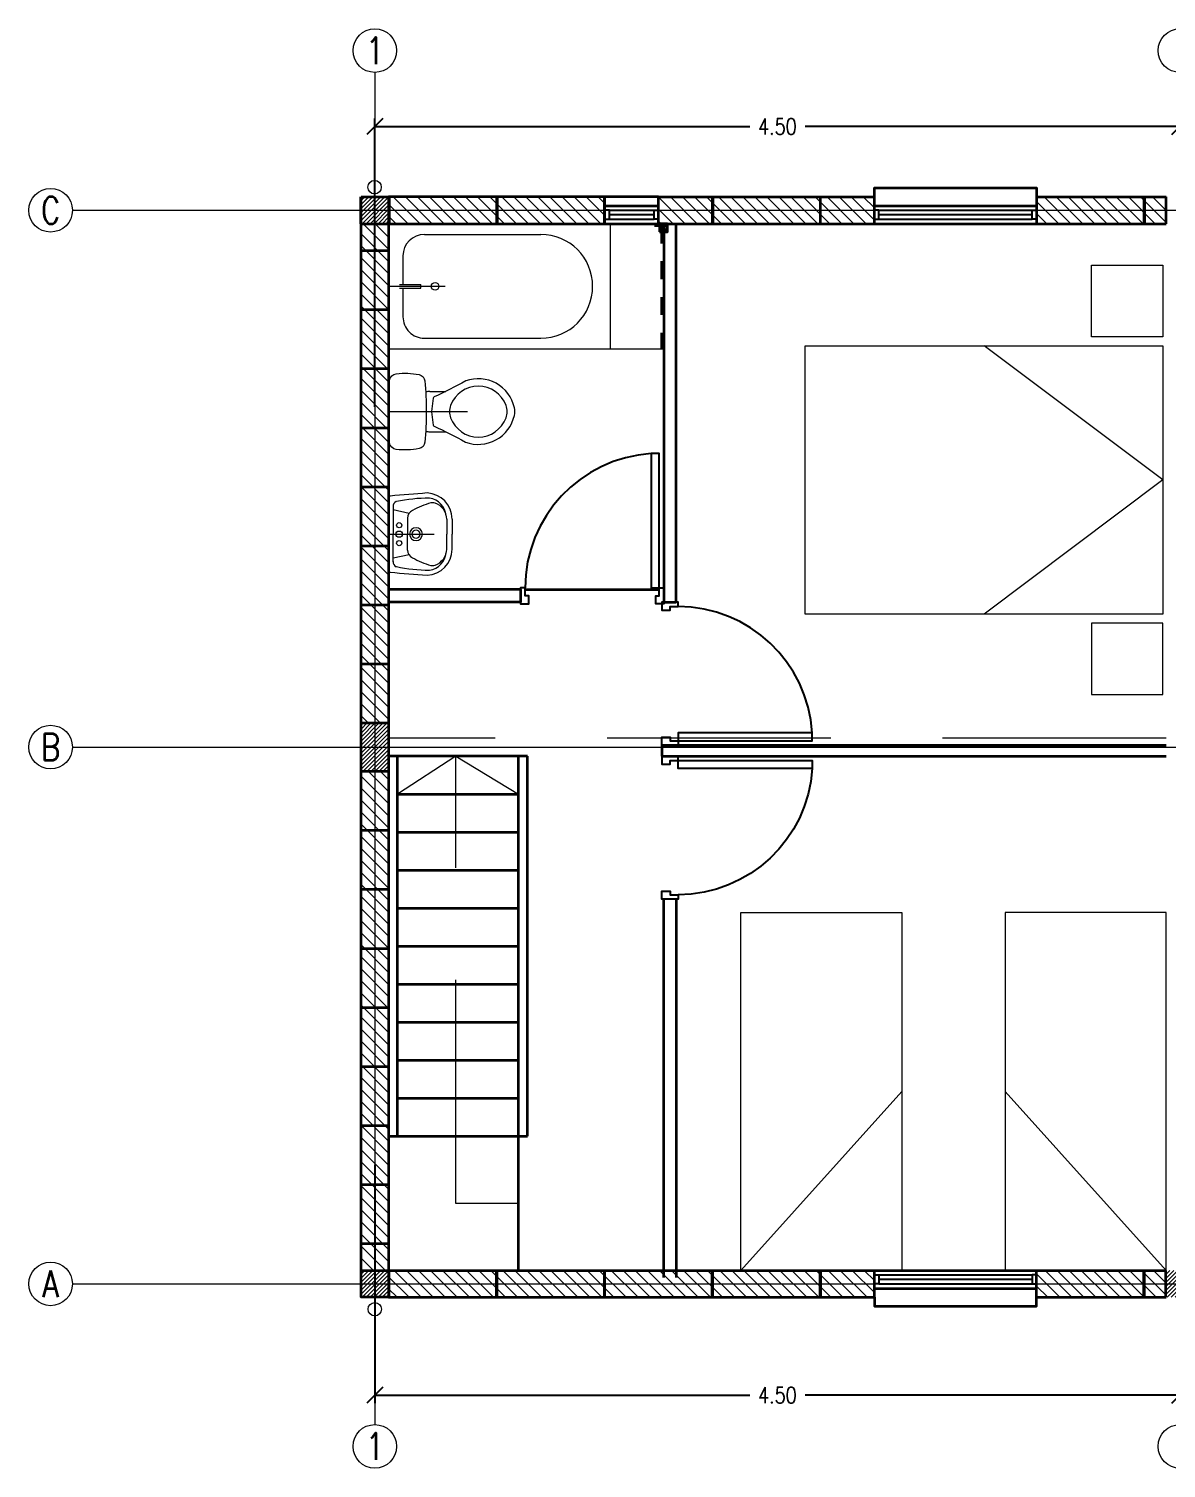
# Model space of a CAD drawing. Header units: metres. Extents: x 45 to 666, y -23 to 325.
# Drawn here: x 303.43 to 309.79, y 112.77 to 120.82 of the extents above; entities that cross this region are included whole.
import ezdxf

# ---------------------------------------------------------------- set-up
doc = ezdxf.new("R2010")
doc.units = ezdxf.units.M
doc.header["$LTSCALE"] = 5
doc.header["$MEASUREMENT"] = 0
doc.linetypes.add('HIDDEN', pattern=[0.375, 0.25, -0.125])
doc.layers.get('0').update_dxf_attribs({"color": 30})
doc.layers.get('DEFPOINTS').update_dxf_attribs({"color": 210})
for name, color, linetype, lineweight in [('A-ANNO-DIMS', 3, 'Continuous', 18), ('A-ANNO-SYMB', 3, 'Continuous', 18), ('A-ANNO-TEXT', 3, 'Continuous', 18), ('A-DOOR-FULL', 4, 'Continuous', 25), ('A-ELEV-PATT', 8, 'Continuous', 18), ('A-FLOR-LEVL', 7, 'Continuous', 35), ('A-FLOR-OVHD', 3, 'HIDDEN', 18), ('A-FURN', 8, 'Continuous', 18), ('A-GLAZ-FULL', 4, 'Continuous', 25), ('A-WALL-FULL', 7, 'Continuous', 35), ('A-WALL-FULL-EXTR', 7, 'Continuous', 35), ('A-WALL-PATT', 8, 'Continuous', 18)]:
    doc.layers.add(name, color=color, linetype=linetype, lineweight=lineweight)
doc.styles.add('E-ROMANS', font='romans.shx', dxfattribs={"width": 0.8})
doc.dimstyles.new('E-0050_TICK_18', dxfattribs={"dimscale": 0.001, "dimtxt": 90, "dimasz": 90, "dimexe": 45, "dimexo": 30, "dimgap": 45, "dimtad": 0, "dimzin": 0, "dimdsep": 46, "dimtxsty": 'E-ROMANS', "dimblk": 'OBLIQUE', "dimcen": 45, "dimclrd": 256, "dimclre": 256, "dimclrt": 256, "dimadec": 0, "dimazin": 0, "dimtfac": 1, "dimtmove": 1, "dimatfit": 3, "dimldrblk": 'OPEN90', "dimfxl": 1, "dimtfill": 1, "dimtolj": 1, "dimtzin": 0, "dimarcsym": 0})

# ---------------------------------------------------------------- blocks, each defined once
blk = doc.blocks.new('_Oblique')
at = {"color": 0, "linetype": 'ByBlock', "lineweight": -2}
blk.add_line((-0.5, -0.5), (0.5, 0.5), dxfattribs=at)
blk = doc.blocks.new('*D284')
at = {"layer": 'A-ANNO-DIMS', "lineweight": -2, "transparency": 16777216}
for p, q in [((305.3669, 118.7056), (305.3669, 120.3174)), ((305.3669, 120.2724), (307.4622, 120.2724)), ((309.8669, 120.2724), (307.7716, 120.2724)), ((309.8669, 118.7056), (309.8669, 120.3174))]:
    blk.add_line(p, q, dxfattribs=at)
at = {"layer": 'DEFPOINTS', "color": 0, "transparency": 16777216}
for p in [(309.8669, 120.2724), (305.3669, 118.6756), (309.8669, 118.6756)]:
    blk.add_point(p, dxfattribs=at)
at = {"layer": 'A-ANNO-DIMS', "lineweight": -2, "transparency": 16777216, "xscale": 0.09, "yscale": 0.09, "zscale": 0.09, "rotation": 180}
blk.add_blockref('_Oblique', (305.3669, 120.2724), dxfattribs=at)
at = {"layer": 'A-ANNO-DIMS', "lineweight": -2, "transparency": 16777216, "xscale": 0.09, "yscale": 0.09, "zscale": 0.09}
blk.add_blockref('_Oblique', (309.8669, 120.2724), dxfattribs=at)
at = {"layer": 'A-ANNO-DIMS', "transparency": 16777216, "insert": (307.6169, 120.2724), "char_height": 0.09, "attachment_point": 5, "style": 'E-ROMANS', "bg_fill": 3, "box_fill_scale": 1.25, "bg_fill_color": 256, "bg_fill_true_color": 13158600, "bg_fill_transparency": 0}
blk.add_mtext('\\A1;4.50', dxfattribs=at)
blk = doc.blocks.new('_Open90')
at = {"color": 0, "linetype": 'ByBlock', "lineweight": -2}
for p, q in [((0, 0), (-1, 0)), ((-0.5, 0.5), (0, 0)), ((0, 0), (-0.5, -0.5))]:
    blk.add_line(p, q, dxfattribs=at)
blk = doc.blocks.new('*D285')
at = {"layer": 'A-ANNO-DIMS', "lineweight": -2, "transparency": 16777216}
for p, q in [((305.3669, 114.4686), (305.3669, 113.1371)), ((309.8669, 114.4686), (309.8669, 113.1371)), ((305.3669, 113.1821), (307.4622, 113.1821)), ((309.8669, 113.1821), (307.7716, 113.1821))]:
    blk.add_line(p, q, dxfattribs=at)
at = {"layer": 'DEFPOINTS', "color": 0, "transparency": 16777216}
for p in [(305.3669, 114.4986), (309.8669, 114.4986), (309.8669, 113.1821)]:
    blk.add_point(p, dxfattribs=at)
at = {"layer": 'A-ANNO-DIMS', "lineweight": -2, "transparency": 16777216, "xscale": 0.09, "yscale": 0.09, "zscale": 0.09, "rotation": 180}
blk.add_blockref('_Oblique', (305.3669, 113.1821), dxfattribs=at)
at = {"layer": 'A-ANNO-DIMS', "lineweight": -2, "transparency": 16777216, "xscale": 0.09, "yscale": 0.09, "zscale": 0.09}
blk.add_blockref('_Oblique', (309.8669, 113.1821), dxfattribs=at)
at = {"layer": 'A-ANNO-DIMS', "transparency": 16777216, "insert": (307.6169, 113.1821), "char_height": 0.09, "attachment_point": 5, "style": 'E-ROMANS', "bg_fill": 3, "box_fill_scale": 1.25, "bg_fill_color": 256, "bg_fill_true_color": 13158600, "bg_fill_transparency": 0}
blk.add_mtext('\\A1;4.50', dxfattribs=at)
blk = doc.blocks.new('CAMA150X200')
for p, q in [((-1.2, 0), (-0.8, 0)), ((-1.2, -0.4), (-1.2, 0)), ((-0.8, 0), (-0.8, -0.4)), ((-0.75, -2), (-0.75, 0)), ((-0.75, 0), (0.75, 0)), ((0, 0), (-0.75, -1)), ((0, 0), (0.75, -1)), ((0.75, 0), (0.75, -2)), ((0.8, 0), (0.8, -0.4)), ((1.2, 0), (0.8, 0)), ((1.2, -0.4), (1.2, 0)), ((-0.8, -0.4), (-1.2, -0.4)), ((0.8, -0.4), (1.2, -0.4)), ((0.75, -2), (-0.75, -2))]:
    blk.add_line(p, q)
blk = doc.blocks.new('LO-CHEL-MU-PL')
for p, q in [((0, -0.2029), (0, 0.2029)), ((0.025, 0.1555), (0.025, 0)), ((0.1139, 0.115), (0.025, 0.135)), ((0.105, 0.0887), (0.105, 0)), ((0.325, 0.0845), (0.325, 0)), ((0.355, 0.0845), (0.355, 0)), ((0.025, -0.1555), (0.025, 0)), ((0.105, -0.0887), (0.105, 0)), ((0.325, -0.0845), (0.325, 0)), ((0.355, -0.0845), (0.355, 0)), ((0.1139, -0.115), (0.025, -0.135))]:
    blk.add_line(p, q)
at = {"linetype": 'HIDDEN'}
blk.add_line((0, 0), (0.2542, 0), dxfattribs=at)
for centre, radius in [((0.059, 0), 0.0175), ((0.059, 0.05), 0.0145), ((0.059, -0.05), 0.0145)]:
    blk.add_circle(centre, radius)
for centre, radius, start, end in [((-0.07, 0.2029), 0.07, 0, 0), ((0.01, 0.2029), 0.01, 95.10006, 180), ((1.5478, -17.0277), 17.309, 94.41415, 95.10006), ((0.0546, 0.1545), 0.0297, 113.10009, 181.93605), ((0.2252, -0.6701), 0.8711, 89.79248, 102.07088), ((0.3855, -0.3238), 0.5208, 106.78779, 118.85869), ((0.2093, 0.0845), 0.1457, 0, 87.53099), ((0.2116, 0.0909), 0.1114, 6.28218, 81.35271), ((0.2452, 0.129), 0.0469, 72.32908, 102.55718), ((0.225, 0.0797), 0.1002, 2.74844, 69.83183), ((0.1561, 0.0861), 0.0512, 115.48878, 177.04931), ((0.153, 0), 0.0358, 0, 180), ((0.153, 0), 0.0358, 180, 0), ((0.153, 0), 0.023, 0, 180), ((0.153, 0), 0.023, 180, 0), ((0.0546, -0.1545), 0.0297, 178.06395, 246.89991), ((0.1561, -0.0861), 0.0512, 182.95069, 244.51122), ((0.3855, 0.3238), 0.5208, 241.14131, 253.21221), ((0.2093, -0.0845), 0.1457, 272.46901, 0), ((0.2116, -0.0909), 0.1114, 278.64729, 353.71782), ((0.225, -0.0797), 0.1002, 290.16817, 357.25156), ((0.01, -0.2029), 0.01, 180, 264.89994), ((1.5478, 17.0277), 17.309, 264.89994, 265.58585), ((0.2252, 0.6701), 0.8711, 257.92912, 270.20752), ((0.2452, -0.129), 0.0469, 257.44282, 287.67092)]:
    blk.add_arc(centre, radius, start, end)
blk = doc.blocks.new('DOOR-75')
for points in [[(-0.07, 0.84), (-0.07, 0.09), (-0.025, 0.09), (-0.025, 0.84), (-0.07, 0.84)], [(-0.775, 0.09), (-0.8, 0.09), (-0.8, 0), (-0.755, 0), (-0.755, 0.045), (-0.775, 0.045), (-0.775, 0.09)], [(-0.025, 0.09), (0, 0.09), (0, 0), (-0.045, 0), (-0.045, 0.045), (-0.025, 0.045), (-0.025, 0.09)]]:
    blk.add_lwpolyline(points)
at = {"linetype": 'HIDDEN'}
blk.add_arc((-0.0225, 0.089), 0.7525, 93.61808, 179.92486, dxfattribs=at)
blk = doc.blocks.new('WC-PL')
for p, q in [((0.23, 0.1125), (0.3191, 0.1125)), ((0, 0), (0.4404, 0)), ((0.23, -0.1125), (0.3191, -0.1125))]:
    blk.add_line(p, q)
for points in [[(0.2026, -0.1709, -0.336122), (0.1702, -0.2067, -0.074668), (0.0429, -0.2116, -0.363573), (0.0056, -0.1726, -0.032689), (0.0056, 0.1726, -0.363573), (0.0429, 0.2116, -0.074668), (0.1702, 0.2067, -0.336122), (0.2026, 0.1709, -0.043139)], [(0.2401, 0.0009, 0.062258), (0.2401, -0.0009), (0.2495, -0.0758, 0.261043), (0.2538, -0.0817, -0.021037), (0.4292, -0.1702, 0.457946), (0.7027, -0.0213, 0.107537), (0.7027, 0.0213, 0.454748), (0.4306, 0.171, -0.021211), (0.2538, 0.0817, 0.261043), (0.2495, 0.0758)]]:
    blk.add_lwpolyline(points, format="xyb", close=True)
for centre, radius, start, end in [((0.23, 0.0075), 0.105, 90, 102.67994), ((0.5014, -0.0225), 0.165, 20.28133, 159.71867), ((0.4404, 0), 0.1, 159.71867, 200.28133), ((0.5624, 0), 0.1, 339.71867, 20.28133), ((0.5014, 0.0225), 0.165, 200.28133, 339.71867), ((0.23, -0.0075), 0.105, 257.32006, 270)]:
    blk.add_arc(centre, radius, start, end)
blk = doc.blocks.new('CAMA 90X200')
for p, q in [((0, 0), (-0.9, -1)), ((-0.9, 0), (0, 0)), ((-0.9, -2), (-0.9, 0)), ((0, 0), (0, 0)), ((0, 0), (0, -2)), ((0, -2), (-0.9, -2))]:
    blk.add_line(p, q)

msp = doc.modelspace()

# ---------------------------------------------------------------- hatches: boundary and pattern name
at = {"layer": 'A-WALL-PATT'}
h = msp.add_hatch(dxfattribs=at)
h.set_pattern_fill('LINE', color=256, scale=0.005, angle=45, style=0)
h.set_pattern_definition([(45, (149.900595, 69.627841), (-0.0112253202, 0.0112253202), [])])
h.paths.add_polyline_path([(305.3671, 119.8042), (305.2901, 119.8042), (305.2901, 119.7292), (305.3671, 119.7292)])
h.paths.add_polyline_path([(305.3671, 119.8792), (305.2901, 119.8792), (305.2901, 119.8042), (305.3671, 119.8042)])
h.paths.add_polyline_path([(305.4441, 119.8792), (305.3671, 119.8792), (305.3671, 119.8042), (305.4441, 119.8042)])
h.paths.add_polyline_path([(305.4441, 119.8042), (305.3671, 119.8042), (305.3671, 119.7292), (305.444, 119.7292)])
h = msp.add_hatch(dxfattribs=at)
h.set_pattern_fill('LINE', color=256, scale=0.015, angle=135, style=0)
h.set_pattern_definition([(135, (126.38817, 69.62784), (-0.03367596, -0.03367596), [])])
h.paths.add_polyline_path([(306.6501, 119.8792), (305.4441, 119.8792), (305.4441, 119.7292), (306.6501, 119.7292)])
h.paths.add_polyline_path([(308.1591, 119.8792), (306.9531, 119.8792), (306.9531, 119.7292), (307.0021, 119.7292), (308.1591, 119.7292)])
h.paths.add_polyline_path([(309.7901, 119.8792), (309.0651, 119.8792), (309.0651, 119.7292), (309.7901, 119.7292)])
h.paths.add_polyline_path([(309.7901, 113.8792), (309.0651, 113.8792), (309.0651, 113.7292), (309.7901, 113.7292)])
h.paths.add_polyline_path([(308.1591, 113.8792), (305.4441, 113.8792), (305.4441, 113.7292), (308.1591, 113.7292)])
h = msp.add_hatch(dxfattribs=at)
h.set_pattern_fill('LINE', color=256, scale=0.015, angle=135, style=0)
h.set_pattern_definition([(135, (149.900595, 49.433353), (-0.03367596, -0.03367596), [])])
h.paths.add_polyline_path([(305.4441, 119.7292), (305.2901, 119.7292), (305.2901, 119.5792), (305.4441, 119.5792)])
h.paths.add_polyline_path([(305.4441, 119.5792), (305.2901, 119.5792), (305.2901, 119.2492), (305.4441, 119.2492)])
h.paths.add_polyline_path([(305.4441, 119.2492), (305.2901, 119.2492), (305.2901, 118.9192), (305.4441, 118.9192)])
h.paths.add_polyline_path([(305.4441, 118.9192), (305.2901, 118.9192), (305.2901, 118.5892), (305.4441, 118.5892)])
h.paths.add_polyline_path([(305.4441, 118.5892), (305.2901, 118.5892), (305.2901, 118.2592), (305.4441, 118.2592)])
h.paths.add_polyline_path([(305.4441, 118.2592), (305.2901, 118.2592), (305.2901, 117.9292), (305.4441, 117.9292)])
h.paths.add_polyline_path([(305.4441, 117.9292), (305.2901, 117.9292), (305.2901, 117.5992), (305.4441, 117.5992)])
h.paths.add_polyline_path([(305.4441, 117.5992), (305.2901, 117.5992), (305.2901, 117.2692), (305.4441, 117.2692)])
h.paths.add_polyline_path([(305.4441, 117.2692), (305.2901, 117.2692), (305.2901, 116.9392), (305.4441, 116.9392)])
h.paths.add_polyline_path([(305.4441, 116.6692), (305.2901, 116.6692), (305.2901, 116.3392), (305.4441, 116.3392)])
h.paths.add_polyline_path([(305.4441, 116.3392), (305.2901, 116.3392), (305.2901, 116.0092), (305.4441, 116.0092)])
h.paths.add_polyline_path([(305.4441, 116.0092), (305.2901, 116.0092), (305.2901, 115.6792), (305.4441, 115.6792)])
h.paths.add_polyline_path([(305.4441, 115.6792), (305.2901, 115.6792), (305.2901, 115.3492), (305.4441, 115.3492)])
h.paths.add_polyline_path([(305.4441, 115.3492), (305.2901, 115.3492), (305.2901, 115.0192), (305.4441, 115.0192)])
h.paths.add_polyline_path([(305.4441, 115.0192), (305.2901, 115.0192), (305.2901, 114.6892), (305.4441, 114.6892)])
h.paths.add_polyline_path([(305.4441, 114.6892), (305.2901, 114.6892), (305.2901, 114.3592), (305.4441, 114.3592)])
h.paths.add_polyline_path([(305.4441, 114.3592), (305.2901, 114.3592), (305.2901, 114.0292), (305.4441, 114.0292)])
h.paths.add_polyline_path([(305.4441, 114.0292), (305.2901, 114.0292), (305.2901, 113.8792), (305.4441, 113.8792)])
h = msp.add_hatch(dxfattribs=at)
h.set_pattern_fill('LINE', color=256, scale=0.005, angle=45, style=0)
h.set_pattern_definition([(45, (145.400563, 69.627841), (-0.0112253202, 0.0112253202), [])])
h.paths.add_polyline_path([(305.4441, 116.9392), (305.2901, 116.9392), (305.2901, 116.6692), (305.4441, 116.6692)])
h = msp.add_hatch(dxfattribs=at)
h.set_pattern_fill('LINE', color=256, scale=0.005, angle=45, style=0)
h.set_pattern_definition([(45, (149.900563, 63.627841), (-0.0112253202, 0.0112253202), [])])
h.paths.add_polyline_path([(305.3671, 113.8042), (305.2901, 113.8042), (305.2901, 113.7292), (305.3671, 113.7292)])
h.paths.add_polyline_path([(305.3671, 113.8792), (305.2901, 113.8792), (305.2901, 113.8042), (305.3671, 113.8042)])
h.paths.add_polyline_path([(305.4441, 113.8792), (305.3671, 113.8792), (305.3671, 113.8042), (305.4441, 113.8042)])
h.paths.add_polyline_path([(305.4441, 113.8042), (305.3671, 113.8042), (305.3671, 113.7292), (305.444, 113.7292)])
h = msp.add_hatch(dxfattribs=at)
h.set_pattern_fill('LINE', color=256, scale=0.005, angle=45, style=0)
h.set_pattern_definition([(45, (154.400521, 63.627841), (-0.0112253202, 0.0112253202), [])])
h.paths.add_polyline_path([(309.8671, 113.8042), (309.7901, 113.8042), (309.7901, 113.7292), (309.8671, 113.7292)])
h.paths.add_polyline_path([(309.8671, 113.8792), (309.7901, 113.8792), (309.7901, 113.8042), (309.8671, 113.8042)])
h.paths.add_polyline_path([(309.9441, 113.8792), (309.8671, 113.8792), (309.8671, 113.8042), (309.944, 113.8042)])
h.paths.add_polyline_path([(309.944, 113.8042), (309.8671, 113.8042), (309.8671, 113.7292), (309.944, 113.7292)])

# ---------------------------------------------------------------- linework, layer by layer
at = {"layer": 'A-ANNO-SYMB'}
msp.add_lwpolyline([(303.6768, 116.803), (316.2519, 116.8036)], dxfattribs=at)
at = {"layer": 'A-ANNO-SYMB', "linetype": 'Continuous', "ltscale": 5}
for centre in [(305.3669, 120.6966), (309.8669, 120.6966), (303.5548, 119.8042), (303.5548, 116.8042), (303.5548, 113.8042), (305.3669, 112.8959), (309.8669, 112.8959)]:
    msp.add_circle(centre, 0.1219, dxfattribs=at)
at = {"layer": 'A-ELEV-PATT'}
msp.add_line((307.8591, 119.8792), (307.8591, 119.7292), dxfattribs=at)
at = {"layer": 'A-FLOR-LEVL'}
for p, q in [((305.2871, 119.8792), (305.2871, 119.7292)), ((305.4471, 119.8792), (305.4471, 119.7292)), ((306.0471, 119.8792), (306.0471, 119.7292)), ((306.0501, 119.8792), (306.0501, 119.7292)), ((306.9531, 119.8792), (306.6501, 119.8792)), ((306.6501, 119.8792), (306.6501, 119.7292)), ((307.2531, 119.8792), (307.2531, 119.7292)), ((307.2561, 119.8792), (307.2561, 119.7292)), ((307.8561, 119.8792), (307.8561, 119.7292)), ((309.6651, 119.8792), (309.6651, 119.7292)), ((309.6681, 119.8792), (309.6681, 119.7292)), ((309.7871, 119.8792), (309.7871, 119.7292)), ((309.7872, 119.8792), (309.7872, 119.7292)), ((306.9571, 119.7292), (307.0021, 119.6842)), ((307.0021, 119.7292), (306.9571, 119.6842)), ((306.2069, 117.6842), (306.9569, 117.6842)), ((306.2194, 116.7542), (305.4441, 116.7542)), ((305.4941, 114.6292), (305.4941, 116.7542)), ((306.1694, 114.6292), (306.1694, 116.7542)), ((306.2194, 114.6292), (306.2194, 116.7542)), ((305.4941, 116.5417), (306.1694, 116.5417)), ((305.4941, 116.3292), (306.1694, 116.3292)), ((305.4941, 116.1167), (306.1694, 116.1167)), ((305.4941, 115.9042), (306.1694, 115.9042)), ((305.4941, 115.6917), (306.1694, 115.6917)), ((305.4941, 115.4792), (306.1694, 115.4792)), ((305.4941, 115.2667), (306.1694, 115.2667)), ((305.4941, 115.0542), (306.1694, 115.0542)), ((305.4941, 114.8417), (306.1694, 114.8417)), ((305.4441, 114.6292), (306.2194, 114.6292)), ((306.1694, 113.8792), (306.1694, 114.6292)), ((305.4471, 113.7292), (305.4471, 113.8792)), ((309.6651, 113.7292), (309.6651, 113.8792)), ((309.6681, 113.7292), (309.6681, 113.8792)), ((309.7871, 113.7292), (309.7871, 113.8792))]:
    msp.add_line(p, q, dxfattribs=at)
for points in [[(308.1591, 119.8792), (308.1591, 119.9292), (309.0651, 119.9292), (309.0651, 119.8792)], [(306.6498, 119.8292), (306.9531, 119.8292)], [(308.1591, 119.8292), (309.0651, 119.8292)], [(306.6498, 119.7292), (306.9531, 119.7292)], [(308.1591, 119.7292), (309.0651, 119.7292)], [(306.0471, 113.7292), (306.0471, 113.8792)], [(306.0501, 113.7292), (306.0501, 113.8792)], [(306.6501, 113.7292), (306.6501, 113.8792)], [(306.6531, 113.7292), (306.6531, 113.8792)], [(307.2531, 113.7292), (307.2531, 113.8792)], [(307.2561, 113.7292), (307.2561, 113.8792)], [(307.8561, 113.7292), (307.8561, 113.8792)], [(307.8591, 113.7292), (307.8591, 113.8792)], [(308.1591, 113.8792), (309.0651, 113.8792)], [(308.1591, 113.7792), (309.0651, 113.7792)], [(308.1591, 113.7292), (308.1591, 113.6792), (309.0651, 113.6792), (309.0651, 113.7292)]]:
    msp.add_lwpolyline(points, dxfattribs=at)
at = {"layer": 'A-FLOR-OVHD'}
for points in [[(309.7901, 116.8542), (305.4441, 116.8542)], [(305.8194, 116.7542), (305.4941, 116.5417)], [(306.1694, 114.2542), (305.8194, 114.2542), (305.8194, 116.7542)], [(305.8194, 116.7542), (306.1694, 116.5417)]]:
    msp.add_lwpolyline(points, dxfattribs=at)
at = {"layer": 'A-FURN'}
for p, q in [((305.4441, 119.7292), (305.4441, 119.0292)), ((305.4441, 119.7292), (306.9819, 119.7292)), ((306.6819, 119.7292), (306.6819, 119.0292)), ((306.9819, 119.0292), (306.9819, 119.7292)), ((305.6441, 119.6692), (306.2947, 119.6692)), ((305.5241, 119.5492), (305.5241, 119.3892)), ((305.5041, 119.3892), (305.6241, 119.3892)), ((305.6241, 119.3692), (305.6241, 119.3892)), ((305.5041, 119.3692), (305.6241, 119.3692)), ((305.5241, 119.3692), (305.5241, 119.2092)), ((305.6441, 119.0892), (306.2944, 119.0892)), ((305.4441, 119.0292), (306.9819, 119.0292))]:
    msp.add_line(p, q, dxfattribs=at)
msp.add_lwpolyline([(305.4441, 119.3792), (305.7604, 119.3792)], dxfattribs=at)
for centre, radius in [((305.3657, 119.9334), 0.0375), ((305.7041, 119.3792), 0.0213), ((305.3668, 113.6627), 0.0375)]:
    msp.add_circle(centre, radius, dxfattribs=at)
for centre, radius, start, end in [((305.6441, 119.5492), 0.12, 90, 180), ((306.2944, 119.3792), 0.29, 270, 90), ((305.6441, 119.2092), 0.12, 180, 270.00001)]:
    msp.add_arc(centre, radius, start, end, dxfattribs=at)
at = {"layer": 'A-GLAZ-FULL'}
for p, q in [((306.6778, 119.8042), (306.9281, 119.8042)), ((308.1841, 119.8042), (309.0401, 119.8042)), ((306.9281, 119.7792), (306.6778, 119.7792)), ((306.6778, 119.7542), (306.9281, 119.7542)), ((309.0401, 119.7792), (308.1841, 119.7792)), ((308.1841, 119.7542), (309.0401, 119.7542)), ((308.1841, 113.8542), (309.0401, 113.8542)), ((309.0401, 113.8292), (308.1841, 113.8292)), ((308.1841, 113.8042), (309.0401, 113.8042))]:
    msp.add_line(p, q, dxfattribs=at)
for points in [[(306.6498, 119.7542), (306.6778, 119.7542), (306.6778, 119.8042), (306.6498, 119.8042)], [(306.9531, 119.7542), (306.9281, 119.7542), (306.9281, 119.8042), (306.9531, 119.8042)], [(308.1591, 119.7542), (308.1841, 119.7542), (308.1841, 119.8042), (308.1591, 119.8042)], [(309.0651, 119.7542), (309.0401, 119.7542), (309.0401, 119.8042), (309.0651, 119.8042)], [(308.1591, 113.8542), (308.1841, 113.8542), (308.1841, 113.8042), (308.1591, 113.8042)], [(309.0651, 113.8542), (309.0401, 113.8542), (309.0401, 113.8042), (309.0651, 113.8042)]]:
    msp.add_lwpolyline(points, dxfattribs=at)
at = {"layer": 'A-WALL-FULL'}
msp.add_lwpolyline([(305.2901, 119.8792), (305.4441, 119.8792), (305.4441, 113.7292), (305.4441, 113.7292), (305.2901, 113.7292)], close=True, dxfattribs=at)
for points in [[(305.2901, 119.7292), (305.4441, 119.7292)], [(305.2901, 119.5792), (305.4441, 119.5792)], [(305.2901, 119.2492), (305.4441, 119.2492)], [(305.2901, 118.9192), (305.4441, 118.9192)], [(305.2901, 118.5892), (305.4441, 118.5892)], [(305.2901, 118.2592), (305.4441, 118.2592)], [(305.2901, 117.9292), (305.4441, 117.9292)], [(305.2901, 117.5992), (305.4441, 117.5992)], [(305.2901, 117.2692), (305.4441, 117.2692)], [(305.2901, 116.9392), (305.4441, 116.9392)], [(305.2901, 116.6692), (305.4441, 116.6692)], [(305.2901, 116.3392), (305.4441, 116.3392)], [(305.2901, 116.0092), (305.4441, 116.0092)], [(305.2901, 115.6792), (305.4441, 115.6792)], [(305.2901, 115.3492), (305.4441, 115.3492)], [(305.2901, 115.0192), (305.4441, 115.0192)], [(305.2901, 114.6892), (305.4441, 114.6892)], [(305.2901, 114.3592), (305.4441, 114.3592)], [(305.2901, 114.0292), (305.4441, 114.0292)], [(305.2901, 113.8792), (305.4441, 113.8792)]]:
    msp.add_lwpolyline(points, dxfattribs=at)
at = {"layer": 'A-WALL-FULL-EXTR'}
for p, q in [((306.6501, 119.8792), (305.4441, 119.8792)), ((306.6501, 119.7292), (306.6501, 119.8792)), ((306.6501, 119.8792), (306.6501, 119.7292)), ((306.9531, 119.7292), (306.9531, 119.8792)), ((308.1591, 119.7292), (308.1591, 119.8792)), ((305.4441, 119.7292), (306.6498, 119.7292)), ((306.9819, 119.7292), (306.9819, 117.6142)), ((307.0519, 117.6142), (307.0519, 119.7292)), ((306.1819, 117.6842), (306.1819, 117.6142)), ((306.9819, 117.6142), (307.0519, 117.6142)), ((306.9719, 116.8142), (306.9719, 116.7542)), ((306.9819, 113.8392), (306.9819, 115.9542)), ((307.0519, 115.9542), (307.0519, 113.8392))]:
    msp.add_line(p, q, dxfattribs=at)
for points in [[(306.9531, 119.8792), (308.1591, 119.8792)], [(309.0651, 119.8792), (309.7901, 119.8792)], [(309.0651, 119.8792), (309.0651, 119.7292)], [(306.9571, 119.7292), (308.1591, 119.7292)], [(309.0651, 119.7292), (309.7901, 119.7292)], [(306.1819, 117.6842), (305.4441, 117.6842)], [(306.1819, 117.6142), (305.4441, 117.6142)], [(306.9719, 116.8142), (309.7901, 116.8142)], [(306.9719, 116.7542), (309.7901, 116.7542)], [(305.4441, 113.8792), (308.1591, 113.8792)], [(308.1591, 113.7292), (308.1591, 113.8792)], [(308.1591, 113.7292), (308.1591, 113.8792)], [(309.0651, 113.8792), (309.7902, 113.8792)], [(309.0651, 113.7292), (309.0651, 113.8792)], [(305.4441, 113.7292), (308.1591, 113.7292)], [(309.0651, 113.7292), (309.7901, 113.7292)]]:
    msp.add_lwpolyline(points, dxfattribs=at)
at = {"layer": 'A-WALL-FULL-EXTR', "linetype": 'HIDDEN', "ltscale": 0.05}
msp.add_lwpolyline([(306.9295, 119.7192), (306.9695, 119.7192), (306.9695, 119.0292)], dxfattribs=at)
at = {"layer": 'A-WALL-FULL-EXTR'}
msp.add_lwpolyline([(306.9571, 119.6842), (307.0021, 119.6842), (307.0021, 119.7292), (306.9571, 119.7292)], close=True, dxfattribs=at)

# ---------------------------------------------------------------- block references
at = {"layer": 'A-DOOR-FULL'}
msp.add_blockref('DOOR-75', (306.9819, 117.6042), dxfattribs=at)
at = {"layer": 'A-DOOR-FULL', "rotation": 270}
msp.add_blockref('DOOR-75', (306.9719, 116.8142), dxfattribs=at)
at = {"layer": 'A-DOOR-FULL', "xscale": -1, "rotation": 270}
msp.add_blockref('DOOR-75', (306.9719, 116.7542), dxfattribs=at)
at = {"layer": 'A-FURN'}
for name, p, rotation in [('CAMA150X200', (309.7719, 118.2971), 270), ('CAMA 90X200', (307.4128, 113.8792), 180)]:
    msp.add_blockref(name, p, dxfattribs=dict(at, rotation=rotation))
for name, p in [('WC-PL', (305.4441, 118.6792)), ('LO-CHEL-MU-PL', (305.4441, 117.9942))]:
    msp.add_blockref(name, p, dxfattribs=at)
at = {"layer": 'A-FURN', "xscale": -1, "rotation": 180}
msp.add_blockref('CAMA 90X200', (309.7901, 113.8792), dxfattribs=at)

# ---------------------------------------------------------------- texts
at = {"layer": 'A-ANNO-TEXT', "ltscale": 5, "char_height": 0.15, "attachment_point": 5, "style": 'E-ROMANS'}
for s, insert in [('1', (305.3669, 120.6966)), ('C', (303.5548, 119.8042)), ('B', (303.5548, 116.8042)), ('A', (303.5548, 113.8042)), ('1', (305.3669, 112.8959))]:
    msp.add_mtext(s, dxfattribs=dict(at, insert=insert))

# ---------------------------------------------------------------- next in the draw order: dimensions: what is measured, and where the dimension line sits
at = {"layer": 'A-ANNO-DIMS'}
dim = msp.add_linear_dim(base=(309.8669, 120.2724), p1=(305.3669, 118.6756), p2=(309.8669, 118.6756), dimstyle='E-0050_TICK_18', dxfattribs=at)
dim.commit()
dim.dimension.update_dxf_attribs({"geometry": '*D284', "text_midpoint": (307.6169, 120.2724)})

# ---------------------------------------------------------------- next in the draw order: linework, layer by layer
at = {"layer": 'A-ANNO-SYMB', "ltscale": 2}
msp.add_lwpolyline([(305.3669, 120.5746), (305.3669, 113.0179)], dxfattribs=at)
at = {"layer": 'A-ANNO-SYMB'}
msp.add_lwpolyline([(303.6767, 119.8042), (316.6725, 119.8042)], dxfattribs=at)

# ---------------------------------------------------------------- next in the draw order: dimensions: what is measured, and where the dimension line sits
at = {"layer": 'A-ANNO-DIMS'}
dim = msp.add_linear_dim(base=(309.8669, 113.1821), p1=(305.3669, 114.4986), p2=(309.8669, 114.4986), dimstyle='E-0050_TICK_18', dxfattribs=at)
dim.commit()
dim.dimension.update_dxf_attribs({"geometry": '*D285', "text_midpoint": (307.6169, 113.1821)})

# ---------------------------------------------------------------- next in the draw order: linework, layer by layer
at = {"layer": 'A-ANNO-SYMB'}
msp.add_lwpolyline([(303.6767, 113.8042), (315.8315, 113.8042)], dxfattribs=at)

doc.saveas('drawing.dxf')
